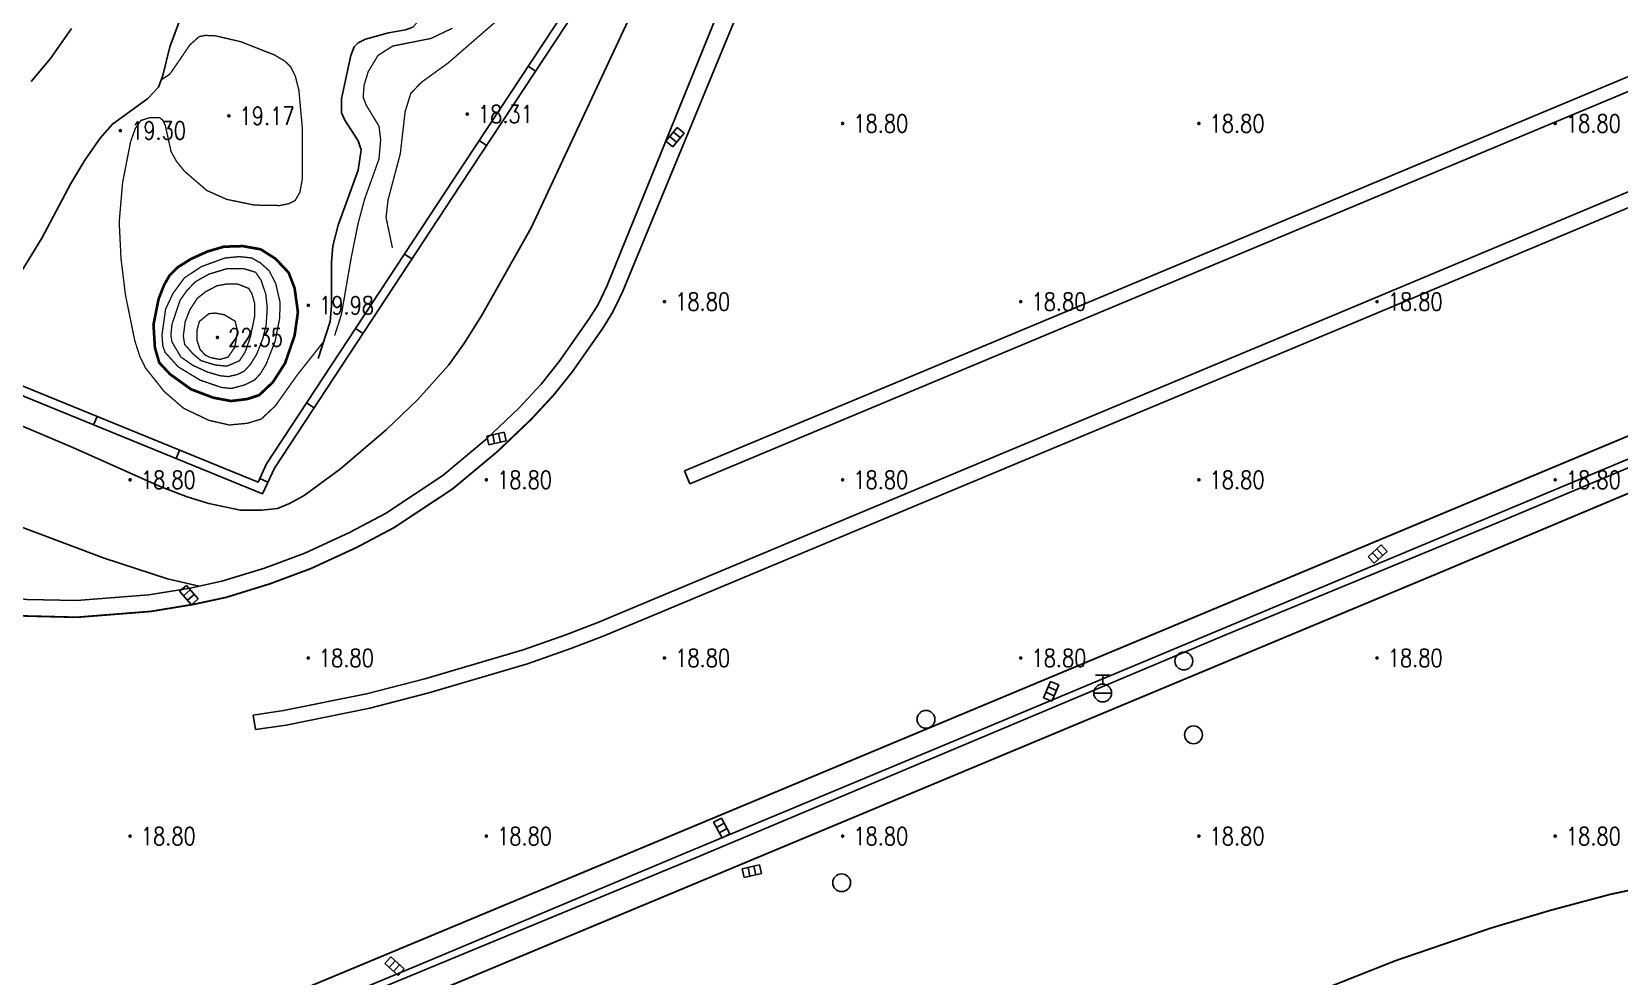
# Model space of a CAD drawing. Extents: x 404846 to 408477, y 3390929 to 3392894.
# Drawn here: x 405675.8 to 405765, y 3392216.5 to 3392269.5 of the extents above; entities that cross this region are included whole.
import ezdxf
from ezdxf.enums import TextEntityAlignment as Align

# ---------------------------------------------------------------- set-up
doc = ezdxf.new("R2010")
doc.units = 0
doc.header["$LTSCALE"] = 0.5
doc.layers.get('0').update_dxf_attribs({"linetype": 'CONTINUOUS'})
for name, color, linetype in [('DGX', 2, 'CONTINUOUS'), ('DLSS', 4, 'CONTINUOUS'), ('DMTZ', 3, 'CONTINUOUS'), ('GCD', 1, 'CONTINUOUS'), ('GXYZ', 2, 'CONTINUOUS'), ('JMD', 6, 'CONTINUOUS'), ('SXSS', 5, 'CONTINUOUS'), ('ZBTZ', 3, 'CONTINUOUS')]:
    doc.layers.add(name, color=color, linetype=linetype)
doc.styles.add('HZ', font='rs.shx', dxfattribs={"width": 0.8, "bigfont": 'hztxt.shx'})
doc.linetypes.add('10411', pattern='A,2,[150,AAA.SHX,S=1,R=0,X=0,Y=1],2,[151,AAA.SHX,S=1,R=0,X=0,Y=3],1e-11', length=4)
doc.linetypes.add('10422', pattern='A,0.75,[150,AAA.SHX,S=0.5,R=0,X=0,Y=0.5],1.5,[177,AAA.SHX,S=1,R=0,X=0,Y=0.4],0.75', length=3)
doc.linetypes.add('1161', pattern='A,0,[149,AAA.SHX,S=0.15,R=0,X=0,Y=0],-1.6', length=1.6)
doc.linetypes.add('447', pattern='A,8,-1,[148,AAA.SHX,S=1,R=0,X=0,Y=0],-1', length=10)

# ---------------------------------------------------------------- blocks, each defined once
blk = doc.blocks.new('GC200')
at = {"linetype": 'Continuous', "const_width": 0.2, "flags": 128}
blk.add_lwpolyline([(-0.1, 0, 1), (0.1, 0, 1)], format="xyb", close=True, dxfattribs=at)
blk = doc.blocks.new('gc188')
blk.add_circle((0, 0), 1)
blk = doc.blocks.new('gc041')
for p, q in [((-1, 0.5), (1, 0.5)), ((-1, -0.5), (-1, 0.5)), ((-0.33, 0.5), (-0.33, -0.5)), ((0.33, 0.5), (0.33, -0.5)), ((1, 0.5), (1, -0.5)), ((1, -0.5), (-1, -0.5))]:
    blk.add_line(p, q)
blk = doc.blocks.new('gc133')
for p, q in [((-0.8, 2), (0.8, 2)), ((0, 1), (0, 2)), ((-1, 0), (1, 0))]:
    blk.add_line(p, q)
blk.add_circle((0, 0), 1)

msp = doc.modelspace()

# ---------------------------------------------------------------- linework, layer by layer
at = {"layer": 'DGX', "linetype": 'Continuous', "const_width": 0.075, "flags": 128}
for points, elevation in [([(405696.086, 3392257.396), (405695.729, 3392259.098), (405695.837, 3392260.077), (405696.527, 3392262.682), (405696.799, 3392265.045), (405697.115, 3392266.066), (405697.716, 3392266.693), (405699.212, 3392267.775), (405702.146, 3392270.322), (405703.897, 3392272.353), (405705.297, 3392274.445), (405705.801, 3392275.617), (405707.166, 3392279.525), (405708.357, 3392281.539), (405708.999, 3392282.36), (405709.559, 3392282.903), (405710.912, 3392283.748), (405712.334, 3392284.871), (405712.913, 3392285.008), (405714.372, 3392285.027)], 18.5), ([(405699.463, 3392269.731), (405698.25, 3392269.152), (405696.1, 3392268.726), (405695.276, 3392268.198), (405694.724, 3392267.281), (405694.498, 3392266.541), (405694.441, 3392265.857), (405694.608, 3392265.422), (405695.333, 3392264.224), (405695.424, 3392263.471), (405695.333, 3392262.39), (405694.526, 3392260.141), (405694.163, 3392258.784), (405693.771, 3392256.841), (405693.223, 3392253.663), (405692.842, 3392252.472)], 19), ([(405692.225, 3392252.138), (405690.73, 3392250.247), (405689.516, 3392248.534), (405688.722, 3392247.79), (405687.932, 3392247.551), (405686.93, 3392247.457), (405685.773, 3392247.72), (405684.368, 3392248.391), (405683.279, 3392249.329), (405682.217, 3392250.667), (405681.903, 3392251.315), (405681.621, 3392252.192), (405681.095, 3392254.781), (405680.848, 3392256.808), (405680.748, 3392258.849), (405680.939, 3392261.066), (405681.386, 3392263.353), (405681.654, 3392264.102), (405681.96, 3392264.545), (405682.454, 3392264.707), (405683.021, 3392264.702), (405683.198, 3392264.564), (405683.334, 3392264.276), (405683.661, 3392262.798), (405683.969, 3392262.247), (405684.426, 3392261.688), (405685.664, 3392260.619), (405686.786, 3392260.12), (405688.334, 3392259.8), (405689.761, 3392259.774), (405690.278, 3392259.879), (405690.625, 3392260.058), (405690.891, 3392260.518), (405691.03, 3392261.274), (405691.032, 3392264.072), (405690.833, 3392266.258), (405690.637, 3392267.023), (405690.377, 3392267.559), (405690.046, 3392267.878), (405689.46, 3392268.228), (405687.574, 3392268.968), (405686.157, 3392269.299), (405685.582, 3392269.323), (405685.233, 3392269.253), (405684.718, 3392268.792), (405683.593, 3392267.149), (405683.101, 3392266.82)], 19.5)]:
    msp.add_lwpolyline(points, dxfattribs=dict(at, elevation=elevation))
at = {"layer": 'DGX', "linetype": 'Continuous', "flags": 128}
for points, const_width, elevation in [([(405684.779, 3392249.461), (405683.599, 3392250.309), (405682.997, 3392250.954), (405682.753, 3392251.789), (405682.672, 3392253.099), (405682.96, 3392254.528), (405683.252, 3392255.279), (405683.572, 3392255.848), (405684.044, 3392256.313), (405684.771, 3392256.772), (405685.705, 3392257.195), (405686.619, 3392257.464), (405687.678, 3392257.497), (405688.694, 3392257.316), (405689.525, 3392256.786), (405690.258, 3392256.009), (405690.594, 3392255.142), (405690.78, 3392253.792), (405690.593, 3392252.471), (405690.062, 3392250.931), (405689.378, 3392249.863), (405688.607, 3392249.133), (405687.945, 3392248.914), (405687.027, 3392248.802), (405686.023, 3392248.99), (405684.779, 3392249.461)], 0.15, 20), ([(405684.062, 3392250.718), (405683.323, 3392251.537), (405683.195, 3392251.903), (405683.149, 3392252.512), (405683.353, 3392253.96), (405683.761, 3392254.834), (405684.411, 3392255.719), (405685.361, 3392256.345), (405686.677, 3392256.827), (405687.496, 3392256.907), (405688.188, 3392256.831), (405688.667, 3392256.56), (405689.166, 3392256.112), (405689.536, 3392255.389), (405689.782, 3392254.324), (405689.752, 3392253.432), (405689.5, 3392252.152), (405688.99, 3392250.855), (405688.674, 3392250.337), (405688.351, 3392249.986), (405687.772, 3392249.7), (405687.04, 3392249.504), (405686.475, 3392249.568), (405685.292, 3392249.974), (405684.062, 3392250.718)], 0.075, 20.5), ([(405684.211, 3392251.271), (405683.708, 3392252.12), (405683.648, 3392252.516), (405683.712, 3392253.115), (405684.159, 3392254.443), (405684.523, 3392254.971), (405685.018, 3392255.495), (405685.791, 3392255.927), (405686.801, 3392256.229), (405687.734, 3392256.233), (405688.403, 3392256.03), (405688.713, 3392255.578), (405688.978, 3392254.795), (405689.057, 3392254.026), (405688.995, 3392253.038), (405688.807, 3392252.298), (405688.474, 3392251.447), (405688.107, 3392250.85), (405687.759, 3392250.471), (405687.381, 3392250.29), (405686.871, 3392250.173), (405686.407, 3392250.222), (405685.702, 3392250.429), (405684.882, 3392250.804), (405684.211, 3392251.271)], 0.075, 21), ([(405684.885, 3392251.452), (405684.423, 3392251.975), (405684.347, 3392252.446), (405684.45, 3392253.247), (405684.71, 3392253.914), (405685.128, 3392254.561), (405685.619, 3392254.954), (405686.244, 3392255.272), (405686.823, 3392255.375), (405687.413, 3392255.362), (405688.014, 3392255.125), (405688.203, 3392254.818), (405688.348, 3392254.295), (405688.347, 3392253.531), (405688.113, 3392252.395), (405687.815, 3392251.547), (405687.497, 3392251.061), (405686.799, 3392250.758), (405686.144, 3392250.821), (405685.339, 3392251.07), (405684.885, 3392251.452)], 0.075, 21.5), ([(405685.569, 3392251.387), (405685.285, 3392251.699), (405685.122, 3392252.181), (405685.11, 3392252.759), (405685.246, 3392253.265), (405685.778, 3392253.705), (405686.145, 3392253.737), (405686.64, 3392253.647), (405687.253, 3392253.285), (405687.392, 3392252.724), (405687.237, 3392251.822), (405686.86, 3392251.265), (405686.388, 3392251.134), (405685.854, 3392251.247), (405685.569, 3392251.387)], 0.075, 22)]:
    msp.add_lwpolyline(points, close=True, dxfattribs=dict(at, const_width=const_width, elevation=elevation))
at = {"layer": 'DLSS', "linetype": 'Continuous', "const_width": 0.1, "flags": 128}
for points, elevation in [([(405716.361, 3392272.753), (405708.994, 3392254.905), (405708.444, 3392253.778), (405707.894, 3392252.883), (405706.194, 3392250.456), (405705.14, 3392249.141), (405703.865, 3392247.764), (405701.948, 3392245.938), (405699.465, 3392243.87), (405696.172, 3392241.692), (405694.094, 3392240.591), (405691.519, 3392239.403), (405689.212, 3392238.543), (405686.755, 3392237.782), (405684.914, 3392237.385), (405682.521, 3392236.992), (405678.372, 3392236.664), (405675.496, 3392236.735), (405672.811, 3392237.049), (405671.057, 3392237.321), (405669.47, 3392237.622), (405667.673, 3392238.24), (405663.229, 3392240.095)], 18.636), ([(405753.933, 3392242.026), (405796.265, 3392259.707), (405802.543, 3392262.291), (405808.585, 3392264.825), (405814.833, 3392267.394), (405818.345, 3392268.613), (405822.058, 3392269.5), (405824.933, 3392270.057), (405827.853, 3392270.393), (405832.728, 3392270.632), (405835.837, 3392270.542), (405839.628, 3392270.112), (405843.325, 3392269.416), (405847.755, 3392268.291), (405852.708, 3392266.94)], 19.046), ([(405755.089, 3392239.257), (405781.306, 3392250.278), (405835.392, 3392234.278)], 18.762), ([(405683.977, 3392212.837), (405694.634, 3392217.277), (405715.475, 3392225.967), (405735.762, 3392234.441), (405753.933, 3392242.026)], 18.648), ([(405685.131, 3392210.067), (405695.788, 3392214.508), (405716.63, 3392223.199), (405736.918, 3392231.672), (405755.089, 3392239.257)], 18.648), ([(405776.302, 3392223.373), (405774.025, 3392222.974), (405768.1, 3392221.888), (405764.438, 3392221.108), (405761.072, 3392220.209), (405757.731, 3392219.213), (405752.394, 3392217.388), (405748.406, 3392215.809), (405741.827, 3392213.03), (405733.218, 3392209.433), (405721.742, 3392204.62)], 18.766)]:
    msp.add_lwpolyline(points, dxfattribs=dict(at, elevation=elevation))
at = {"layer": 'DMTZ', "linetype": '10422', "flags": 128}
for points, elevation in [([(405672.545, 3392252.109), (405675.274, 3392256.116), (405676.41, 3392257.939), (405678.034, 3392261.008), (405678.815, 3392262.327), (405679.683, 3392263.551), (405680.369, 3392264.348), (405682.348, 3392265.777), (405682.949, 3392266.422), (405683.201, 3392267.081), (405683.585, 3392268.678), (405684.248, 3392270.447), (405684.969, 3392271.786), (405685.989, 3392273.009), (405687.032, 3392274), (405689.148, 3392275.399), (405691.089, 3392276.307), (405691.521, 3392276.637), (405691.738, 3392276.91), (405691.902, 3392277.679), (405691.875, 3392278.756), (405691.717, 3392280.7), (405691.798, 3392282.59), (405692.02, 3392283.972), (405692.587, 3392285.589), (405693.437, 3392287.377), (405694.207, 3392288.634), (405695.441, 3392290.012), (405696.827, 3392291.014), (405697.285, 3392291.482), (405697.539, 3392292.097), (405698.027, 3392293.909), (405698.623, 3392294.866), (405700.156, 3392296.633), (405700.786, 3392297.452), (405701.267, 3392298.335), (405701.621, 3392298.703)], 20.923), ([(405714.368, 3392293.359), (405712.44, 3392292.195), (405711.617, 3392291.897), (405710.938, 3392291.805), (405708.216, 3392291.71), (405706.645, 3392291.183), (405705.357, 3392290.47), (405704.316, 3392289.495), (405703.495, 3392288.481), (405702.677, 3392286.926), (405702.212, 3392285.531), (405702.116, 3392284.076), (405702.219, 3392282.392), (405702.493, 3392281.012), (405702.429, 3392280.387), (405702.09, 3392279.9), (405701.598, 3392279.786), (405700.891, 3392279.845), (405700.357, 3392280.03), (405700.08, 3392280.586), (405699.956, 3392281.546), (405700.046, 3392282.513), (405700.491, 3392284.877), (405700.676, 3392286.78), (405700.621, 3392287.396), (405700.469, 3392287.832), (405699.85, 3392288.633), (405699.095, 3392289.491), (405698.634, 3392289.89), (405697.876, 3392290.277), (405697.297, 3392290.404), (405696.679, 3392290.191), (405695.918, 3392289.688), (405694.72, 3392288.323), (405694.176, 3392287.35), (405693.472, 3392285.831), (405692.695, 3392283.914), (405692.463, 3392282.898), (405692.311, 3392281.745), (405692.285, 3392280.777), (405692.376, 3392280.047), (405692.618, 3392279.23), (405692.859, 3392278.744), (405693.749, 3392277.911), (405693.979, 3392277.603), (405694.155, 3392276.393), (405694.472, 3392275.617), (405695.135, 3392274.633), (405696.348, 3392273.14), (405697.213, 3392271.993), (405697.574, 3392271.257), (405697.712, 3392270.625), (405697.676, 3392270.27), (405697.231, 3392269.79), (405696.823, 3392269.64), (405695.858, 3392269.468), (405694.566, 3392269.106), (405694.167, 3392268.898), (405693.937, 3392268.676), (405693.747, 3392268.193), (405693.572, 3392267.343), (405693.235, 3392265.76), (405693.231, 3392264.981), (405693.418, 3392264.566), (405694.164, 3392263.409), (405694.337, 3392262.897), (405694.159, 3392261.76), (405693.045, 3392258.673), (405692.734, 3392257.52), (405692.665, 3392256.574), (405692.67, 3392254.141), (405692.582, 3392253.267), (405691.925, 3392251.19)], 21.228)]:
    msp.add_lwpolyline(points, dxfattribs=dict(at, elevation=elevation))
at = {"layer": 'DMTZ', "linetype": '10411', "flags": 128}
for points, elevation in [([(405726.928, 3392282.463), (405716.608, 3392277.58), (405714.242, 3392276.345), (405713.049, 3392275.565), (405711.573, 3392274.105), (405710.536, 3392272.691), (405710.151, 3392271.941), (405703.868, 3392258.526)], 20.59), ([(405703.868, 3392258.526), (405701.094, 3392253.592), (405700.094, 3392252.012), (405699.245, 3392250.841), (405697.519, 3392248.887), (405695.731, 3392247.18), (405693.178, 3392245.004), (405691.122, 3392243.5), (405690.311, 3392243.041), (405689.635, 3392242.778), (405688.761, 3392242.67), (405687.555, 3392242.684), (405685.77, 3392243.051), (405684.559, 3392243.421), (405683.048, 3392244.002), (405678.144, 3392246.199), (405666.337, 3392251.187), (405652.471, 3392256.721), (405641.858, 3392261.129), (405630.131, 3392266.024)], 20.789)]:
    msp.add_lwpolyline(points, dxfattribs=dict(at, elevation=elevation))
at = {"layer": 'JMD', "linetype": '447', "elevation": 21.801, "flags": 128}
msp.add_lwpolyline([(405816.503, 3392266.29), (405812.762, 3392264.878), (405805.715, 3392261.965), (405799.605, 3392259.524), (405785.217, 3392253.344), (405757.973, 3392241.903), (405742.912, 3392235.692), (405713.201, 3392223.206), (405684.653, 3392211.389)], dxfattribs=at)
at = {"layer": 'SXSS', "linetype": 'Continuous'}
for p, q in [((405703.705, 3392267.595), (405704.123, 3392267.319)), ((405700.953, 3392263.421), (405701.37, 3392263.145)), ((405696.763, 3392257.053), (405697.181, 3392256.779)), ((405694.017, 3392252.875), (405694.435, 3392252.6)), ((405691.271, 3392248.696), (405691.689, 3392248.422)), ((405679.502, 3392247.932), (405679.313, 3392247.469)), ((405684.131, 3392246.043), (405683.942, 3392245.58)), ((405688.642, 3392244.453), (405689.096, 3392244.243))]:
    msp.add_line(p, q, dxfattribs=at)
at = {"layer": 'SXSS', "color": 7, "linetype": 'Continuous', "flags": 128}
for points, elevation in [([(405720.223, 3392292.638), (405699.509, 3392261.232)], 22.89), ([(405699.509, 3392261.232), (405689.021, 3392245.272), (405688.544, 3392244.241), (405632.927, 3392266.947)], 22.756)]:
    msp.add_lwpolyline(points, dxfattribs=dict(at, elevation=elevation))
at = {"layer": 'SXSS', "linetype": '10422', "flags": 128}
for points, elevation in [([(405720.64, 3392292.363), (405699.926, 3392260.957)], 22.89), ([(405699.927, 3392260.957), (405689.459, 3392245.028), (405688.797, 3392243.598), (405632.738, 3392266.484)], 22.756)]:
    msp.add_lwpolyline(points, dxfattribs=dict(at, elevation=elevation))
at = {"layer": 'SXSS', "linetype": 'Continuous', "elevation": 15.939, "flags": 128}
msp.add_lwpolyline([(405675.806, 3392266.731), (405676.887, 3392268.02), (405678.066, 3392269.711)], dxfattribs=at)
at = {"layer": 'ZBTZ', "linetype": '1161', "flags": 128}
for points, elevation in [([(405746.769, 3392259.189), (405788.968, 3392276.863), (405792.242, 3392278.243), (405792.544, 3392277.526), (405789.269, 3392276.145), (405747.066, 3392258.477)], 18.84), ([(405749.069, 3392253.678), (405791.275, 3392271.374), (405798.375, 3392274.368), (405798.698, 3392273.601), (405791.598, 3392270.607), (405749.386, 3392252.918)], 18.858), ([(405715.536, 3392273.508), (405708.142, 3392255.285), (405707.626, 3392254.228), (405707.114, 3392253.395), (405705.447, 3392251.016), (405704.433, 3392249.751), (405703.2, 3392248.42), (405701.326, 3392246.636), (405698.908, 3392244.62), (405695.695, 3392242.496), (405693.679, 3392241.428), (405691.16, 3392240.265), (405688.911, 3392239.426), (405686.518, 3392238.686), (405684.74, 3392238.302), (405682.409, 3392237.919), (405678.346, 3392237.599), (405675.562, 3392237.667), (405672.937, 3392237.974), (405671.216, 3392238.241), (405669.71, 3392238.527), (405668.005, 3392239.113), (405663.588, 3392240.956)], 19.106), ([(405762.084, 3392244.134), (405796.72, 3392258.609), (405802.999, 3392261.193), (405809.041, 3392263.728), (405815.254, 3392266.281), (405818.679, 3392267.471), (405822.309, 3392268.338), (405825.115, 3392268.881), (405827.95, 3392269.207), (405832.739, 3392269.442), (405835.753, 3392269.355), (405839.451, 3392268.935)], 19.002), ([(405628.831, 3392260.12), (405656.186, 3392249.409), (405674.078, 3392242.168), (405679.901, 3392239.985), (405683.465, 3392238.818), (405685.235, 3392238.409)], 19.315), ([(405712.483, 3392244.874), (405728.596, 3392251.604), (405746.769, 3392259.189)], 18.719), ([(405712.781, 3392244.162), (405728.893, 3392250.891), (405747.066, 3392258.477)], 18.719), ([(405707.612, 3392236.369), (405710.612, 3392237.62), (405730.897, 3392246.092), (405749.069, 3392253.678)], 18.713), ([(405749.386, 3392252.918), (405731.214, 3392245.333), (405710.929, 3392236.86), (405707.908, 3392235.605), (405706.101, 3392234.905), (405703.671, 3392234.052), (405698.131, 3392232.414), (405694.82, 3392231.562), (405690.115, 3392230.615), (405688.399, 3392230.357)], 18.716), ([(405712.483, 3392244.874), (405712.781, 3392244.162)], 18.71), ([(405730.142, 3392230.78), (405762.084, 3392244.134)], 18.841), ([(405707.612, 3392236.369), (405705.817, 3392235.673), (405703.419, 3392234.832), (405697.913, 3392233.203), (405694.637, 3392232.361), (405689.973, 3392231.422), (405688.277, 3392231.167)], 18.714), ([(405688.277, 3392231.167), (405688.399, 3392230.357)], 18.745), ([(405637.583, 3392213.857), (405640.98, 3392212.008), (405648.23, 3392209.849), (405651.589, 3392208.924), (405653.607, 3392208.529), (405658.597, 3392207.82), (405663.313, 3392207.553), (405666.18, 3392207.597), (405670.144, 3392207.921), (405674.939, 3392208.672), (405679.351, 3392209.818), (405684.088, 3392211.548), (405688.683, 3392213.452), (405698.529, 3392217.544), (405712.323, 3392223.347), (405730.142, 3392230.78)], 18.875)]:
    msp.add_lwpolyline(points, dxfattribs=dict(at, elevation=elevation))

# ---------------------------------------------------------------- block references
at = {"layer": 'GCD', "linetype": 'Continuous'}
ref = msp.add_blockref('GC200', (405686.906, 3392264.807, 19.165), dxfattribs=dict(at, xscale=0.5, yscale=0.5, zscale=0.5))
ref.add_attrib('height', '19.17', dxfattribs={"linetype": 'Continuous', "height": 1, "style": 'HZ', "width": 0.8}).set_placement((405687.506, 3392264.807, 19.165), align=Align.MIDDLE_LEFT)
ref = msp.add_blockref('GC200', (405700.285, 3392264.907, 18.307), dxfattribs=dict(at, xscale=0.5, yscale=0.5, zscale=0.5))
ref.add_attrib('height', '18.31', dxfattribs={"linetype": 'Continuous', "height": 1, "style": 'HZ', "width": 0.8}).set_placement((405700.885, 3392264.907, 18.307), align=Align.MIDDLE_LEFT)
ref = msp.add_blockref('GC200', (405680.812, 3392263.982, 19.299), dxfattribs=dict(at, xscale=0.5, yscale=0.5, zscale=0.5))
ref.add_attrib('height', '19.30', dxfattribs={"linetype": 'Continuous', "height": 1, "style": 'HZ', "width": 0.8}).set_placement((405681.412, 3392263.982, 19.299), align=Align.MIDDLE_LEFT)
ref = msp.add_blockref('GC200', (405721.358, 3392264.379, 18.8), dxfattribs=dict(at, xscale=0.5, yscale=0.5, zscale=0.5))
ref.add_attrib('height', '18.80', dxfattribs={"linetype": 'Continuous', "height": 1, "style": 'HZ', "width": 0.8}).set_placement((405721.958, 3392264.379, 18.8), align=Align.MIDDLE_LEFT)
ref = msp.add_blockref('GC200', (405741.358, 3392264.379, 18.8), dxfattribs=dict(at, xscale=0.5, yscale=0.5, zscale=0.5))
ref.add_attrib('height', '18.80', dxfattribs={"linetype": 'Continuous', "height": 1, "style": 'HZ', "width": 0.8}).set_placement((405741.958, 3392264.379, 18.8), align=Align.MIDDLE_LEFT)
ref = msp.add_blockref('GC200', (405761.358, 3392264.379, 18.8), dxfattribs=dict(at, xscale=0.5, yscale=0.5, zscale=0.5))
ref.add_attrib('height', '18.80', dxfattribs={"linetype": 'Continuous', "height": 1, "style": 'HZ', "width": 0.8}).set_placement((405761.958, 3392264.379, 18.8), align=Align.MIDDLE_LEFT)
ref = msp.add_blockref('GC200', (405691.366, 3392254.173, 19.982), dxfattribs=dict(at, xscale=0.5, yscale=0.5, zscale=0.5))
ref.add_attrib('height', '19.98', dxfattribs={"linetype": 'Continuous', "height": 1, "style": 'HZ', "width": 0.8}).set_placement((405691.966, 3392254.173, 19.982), align=Align.MIDDLE_LEFT)
ref = msp.add_blockref('GC200', (405711.358, 3392254.379, 18.8), dxfattribs=dict(at, xscale=0.5, yscale=0.5, zscale=0.5))
ref.add_attrib('height', '18.80', dxfattribs={"linetype": 'Continuous', "height": 1, "style": 'HZ', "width": 0.8}).set_placement((405711.958, 3392254.379, 18.8), align=Align.MIDDLE_LEFT)
ref = msp.add_blockref('GC200', (405731.358, 3392254.379, 18.8), dxfattribs=dict(at, xscale=0.5, yscale=0.5, zscale=0.5))
ref.add_attrib('height', '18.80', dxfattribs={"linetype": 'Continuous', "height": 1, "style": 'HZ', "width": 0.8}).set_placement((405731.958, 3392254.379, 18.8), align=Align.MIDDLE_LEFT)
ref = msp.add_blockref('GC200', (405751.358, 3392254.379, 18.8), dxfattribs=dict(at, xscale=0.5, yscale=0.5, zscale=0.5))
ref.add_attrib('height', '18.80', dxfattribs={"linetype": 'Continuous', "height": 1, "style": 'HZ', "width": 0.8}).set_placement((405751.958, 3392254.379, 18.8), align=Align.MIDDLE_LEFT)
ref = msp.add_blockref('GC200', (405686.26, 3392252.37, 22.352), dxfattribs=dict(at, xscale=0.5, yscale=0.5, zscale=0.5))
ref.add_attrib('height', '22.35', dxfattribs={"linetype": 'Continuous', "height": 1, "style": 'HZ', "width": 0.8}).set_placement((405686.86, 3392252.37, 22.352), align=Align.MIDDLE_LEFT)
ref = msp.add_blockref('GC200', (405681.358, 3392244.379, 18.8), dxfattribs=dict(at, xscale=0.5, yscale=0.5, zscale=0.5))
ref.add_attrib('height', '18.80', dxfattribs={"linetype": 'Continuous', "height": 1, "style": 'HZ', "width": 0.8}).set_placement((405681.958, 3392244.379, 18.8), align=Align.MIDDLE_LEFT)
ref = msp.add_blockref('GC200', (405701.358, 3392244.379, 18.8), dxfattribs=dict(at, xscale=0.5, yscale=0.5, zscale=0.5))
ref.add_attrib('height', '18.80', dxfattribs={"linetype": 'Continuous', "height": 1, "style": 'HZ', "width": 0.8}).set_placement((405701.958, 3392244.379, 18.8), align=Align.MIDDLE_LEFT)
ref = msp.add_blockref('GC200', (405721.358, 3392244.379, 18.8), dxfattribs=dict(at, xscale=0.5, yscale=0.5, zscale=0.5))
ref.add_attrib('height', '18.80', dxfattribs={"linetype": 'Continuous', "height": 1, "style": 'HZ', "width": 0.8}).set_placement((405721.958, 3392244.379, 18.8), align=Align.MIDDLE_LEFT)
ref = msp.add_blockref('GC200', (405741.358, 3392244.379, 18.8), dxfattribs=dict(at, xscale=0.5, yscale=0.5, zscale=0.5))
ref.add_attrib('height', '18.80', dxfattribs={"linetype": 'Continuous', "height": 1, "style": 'HZ', "width": 0.8}).set_placement((405741.958, 3392244.379, 18.8), align=Align.MIDDLE_LEFT)
ref = msp.add_blockref('GC200', (405761.358, 3392244.379, 18.8), dxfattribs=dict(at, xscale=0.5, yscale=0.5, zscale=0.5))
ref.add_attrib('height', '18.80', dxfattribs={"linetype": 'Continuous', "height": 1, "style": 'HZ', "width": 0.8}).set_placement((405761.958, 3392244.379, 18.8), align=Align.MIDDLE_LEFT)
ref = msp.add_blockref('GC200', (405691.358, 3392234.379, 18.8), dxfattribs=dict(at, xscale=0.5, yscale=0.5, zscale=0.5))
ref.add_attrib('height', '18.80', dxfattribs={"linetype": 'Continuous', "height": 1, "style": 'HZ', "width": 0.8}).set_placement((405691.958, 3392234.379, 18.8), align=Align.MIDDLE_LEFT)
ref = msp.add_blockref('GC200', (405711.358, 3392234.379, 18.8), dxfattribs=dict(at, xscale=0.5, yscale=0.5, zscale=0.5))
ref.add_attrib('height', '18.80', dxfattribs={"linetype": 'Continuous', "height": 1, "style": 'HZ', "width": 0.8}).set_placement((405711.958, 3392234.379, 18.8), align=Align.MIDDLE_LEFT)
ref = msp.add_blockref('GC200', (405731.358, 3392234.379, 18.8), dxfattribs=dict(at, xscale=0.5, yscale=0.5, zscale=0.5))
ref.add_attrib('height', '18.80', dxfattribs={"linetype": 'Continuous', "height": 1, "style": 'HZ', "width": 0.8}).set_placement((405731.958, 3392234.379, 18.8), align=Align.MIDDLE_LEFT)
ref = msp.add_blockref('GC200', (405751.358, 3392234.379, 18.8), dxfattribs=dict(at, xscale=0.5, yscale=0.5, zscale=0.5))
ref.add_attrib('height', '18.80', dxfattribs={"linetype": 'Continuous', "height": 1, "style": 'HZ', "width": 0.8}).set_placement((405751.958, 3392234.379, 18.8), align=Align.MIDDLE_LEFT)
ref = msp.add_blockref('GC200', (405681.358, 3392224.379, 18.8), dxfattribs=dict(at, xscale=0.5, yscale=0.5, zscale=0.5))
ref.add_attrib('height', '18.80', dxfattribs={"linetype": 'Continuous', "height": 1, "style": 'HZ', "width": 0.8}).set_placement((405681.958, 3392224.379, 18.8), align=Align.MIDDLE_LEFT)
ref = msp.add_blockref('GC200', (405701.358, 3392224.379, 18.8), dxfattribs=dict(at, xscale=0.5, yscale=0.5, zscale=0.5))
ref.add_attrib('height', '18.80', dxfattribs={"linetype": 'Continuous', "height": 1, "style": 'HZ', "width": 0.8}).set_placement((405701.958, 3392224.379, 18.8), align=Align.MIDDLE_LEFT)
ref = msp.add_blockref('GC200', (405721.358, 3392224.379, 18.8), dxfattribs=dict(at, xscale=0.5, yscale=0.5, zscale=0.5))
ref.add_attrib('height', '18.80', dxfattribs={"linetype": 'Continuous', "height": 1, "style": 'HZ', "width": 0.8}).set_placement((405721.958, 3392224.379, 18.8), align=Align.MIDDLE_LEFT)
ref = msp.add_blockref('GC200', (405741.358, 3392224.379, 18.8), dxfattribs=dict(at, xscale=0.5, yscale=0.5, zscale=0.5))
ref.add_attrib('height', '18.80', dxfattribs={"linetype": 'Continuous', "height": 1, "style": 'HZ', "width": 0.8}).set_placement((405741.958, 3392224.379, 18.8), align=Align.MIDDLE_LEFT)
ref = msp.add_blockref('GC200', (405761.358, 3392224.379, 18.8), dxfattribs=dict(at, xscale=0.5, yscale=0.5, zscale=0.5))
ref.add_attrib('height', '18.80', dxfattribs={"linetype": 'Continuous', "height": 1, "style": 'HZ', "width": 0.8}).set_placement((405761.958, 3392224.379, 18.8), align=Align.MIDDLE_LEFT)
at = {"layer": 'GXYZ', "linetype": 'Continuous', "xscale": 0.5, "yscale": 0.5}
for p, rotation in [((405711.951, 3392263.615, 18.71), 230.3947477880919), ((405701.93, 3392246.697, 18.841), 192.8511857047254), ((405751.391, 3392240.214, 19.004), 222.1038852143088), ((405684.658, 3392237.908, 18.841), 311.1054654367332), ((405733.066, 3392232.507, 18.836), 66.83232273385575), ((405714.576, 3392224.836, 18.816), 118.6850031931953), ((405716.263, 3392222.409, 18.841), 192.9403334421499), ((405696.199, 3392217.082, 18.874), 137.7072019915386)]:
    msp.add_blockref('gc041', p, dxfattribs=dict(at, rotation=rotation))
for name, p in [('gc188', (405740.511, 3392234.208, 18.954)), ('gc133', (405735.957, 3392232.413, 18.851)), ('gc188', (405726.037, 3392230.936, 18.784)), ('gc188', (405741.056, 3392230.064, 18.765)), ('gc188', (405721.303, 3392221.764, 18.924))]:
    msp.add_blockref(name, p, dxfattribs=at)

doc.saveas('drawing.dxf')
